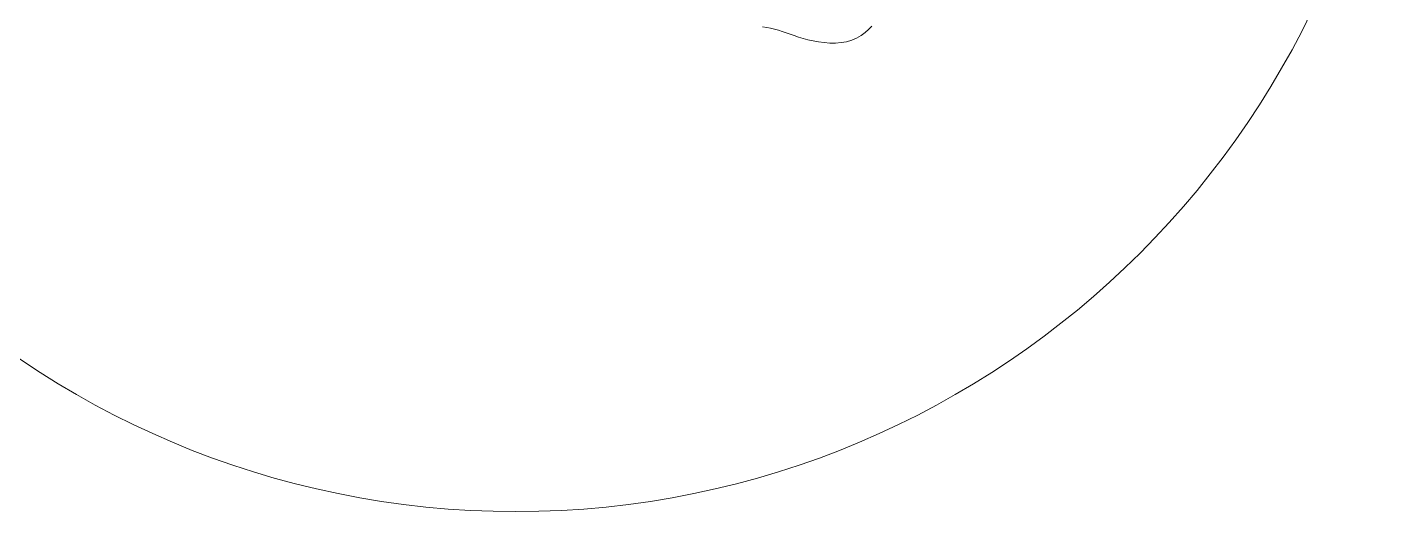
# Model space of a CAD drawing. Header units: inches. Extents: x -17070 to 527, y 504 to 2398.
# Drawn here: x -10485.526 to -10482.729, y 531.748 to 532.735 of the extents above; entities that cross this region are included whole.
import ezdxf

# ---------------------------------------------------------------- set-up
doc = ezdxf.new("R2010")
doc.units = ezdxf.units.IN
doc.linetypes.add('0', pattern=[0])
doc.layers.add('furniture', color=42, linetype='Continuous', lineweight=9)
doc.layers.add('muebles', color=31, linetype='Continuous', lineweight=9)

# ---------------------------------------------------------------- blocks, each defined once
blk = doc.blocks.new('ot 1')
at = {"layer": 'muebles', "color": 0, "linetype": '0'}
for p, q in [((93.3497, -567.0357), (93.3608, -567.0338)), ((93.3608, -567.0338), (93.3723, -567.0324)), ((93.3723, -567.0324), (93.3839, -567.0317)), ((93.3839, -567.0317), (93.3955, -567.0318)), ((93.3955, -567.0318), (93.407, -567.0327)), ((93.407, -567.0327), (93.418, -567.0347)), ((93.2547, -567.0622), (93.2627, -567.0608)), ((93.2627, -567.0608), (93.2707, -567.0591)), ((93.2707, -567.0591), (93.2786, -567.057)), ((93.2786, -567.057), (93.2864, -567.0546)), ((93.2864, -567.0546), (93.2944, -567.0519)), ((93.2944, -567.0519), (93.3025, -567.0491)), ((93.3025, -567.0491), (93.3109, -567.0462)), ((93.3109, -567.0462), (93.3198, -567.0434)), ((93.3198, -567.0434), (93.3291, -567.0406)), ((93.3291, -567.0406), (93.3391, -567.038)), ((93.3391, -567.038), (93.3497, -567.0357)), ((93.418, -567.0347), (93.4286, -567.0378)), ((93.4286, -567.0378), (93.4384, -567.0422)), ((93.4384, -567.0422), (93.4473, -567.0475)), ((93.4473, -567.0475), (93.4555, -567.0536)), ((93.4555, -567.0536), (93.4626, -567.06)), ((93.4626, -567.06), (93.4688, -567.0666)), ((93.2464, -567.0634), (93.2547, -567.0622))]:
    blk.add_line(p, q, dxfattribs=at)

msp = doc.modelspace()

# ---------------------------------------------------------------- linework, layer by layer
at = {"layer": 'furniture', "color": 0, "lineweight": 18}
msp.add_circle((-10484.52935, 533.54768), 1.8, dxfattribs=at)

# ---------------------------------------------------------------- block references
at = {"layer": 'furniture', "color": 0, "lineweight": 18, "xscale": -1, "rotation": 179.4651810287768}
msp.add_blockref('ot 1', (-10582.56175, -33.43212, 0.28125), dxfattribs=at)

doc.saveas('drawing.dxf')
